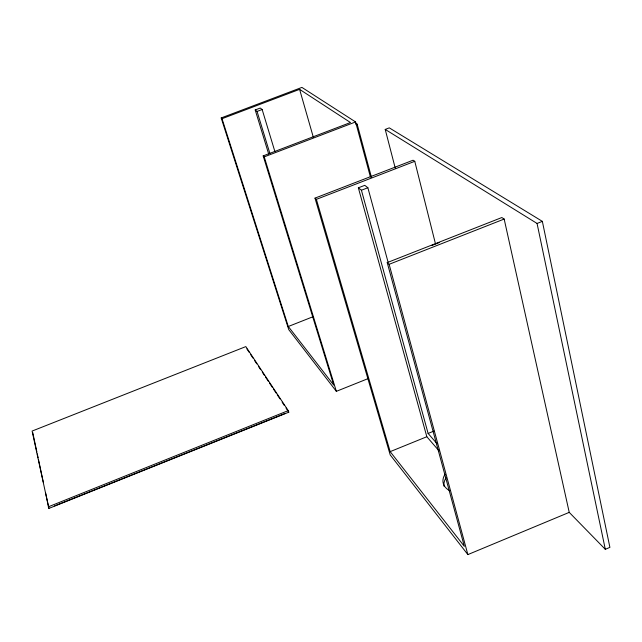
<?xml version="1.0" encoding="UTF-8"?>
<svg xmlns="http://www.w3.org/2000/svg" width="642" height="642" viewBox="0 0 642 642"><rect width="100%" height="100%" fill="white"/><g stroke="black" fill="none" stroke-linecap="round" stroke-linejoin="round"><path stroke-width="0.96" d="M435.477 243.832L414.772 161.319L413.071 160.219L314.997 198.121L316.378 199.357L390.167 451.639L464.343 546.342L387.214 262.602L501.819 217.542L504.171 219.058L569.229 512.372L605.302 549.311L609.9 547.377L542.354 221.362L389.285 127.862L385.216 129.419L395.263 168.204M314.997 198.121L390.208 454.905L467.866 554.592L569.229 512.372M388.057 262.088L367.874 187.729L364.768 185.337L358.356 187.825L361.422 190.233L428.11 433.446L433.928 431.079M390.167 451.639L426.826 436.729L439.08 450.925M48.206 506.875L288.25 410.631L288.772 412.204L48.896 508.408L32.1 431.063L245.83 346.6L288.25 410.631M370.45 177.12L355.596 121.948L301.909 87.408L221.193 117.943L288.756 329.635L336.352 391.339L368.002 378.652M54.578 505.896L284.759 413.584M221.193 117.943L222.028 118.698L288.298 326.497L313.2 316.658M431.849 245.493L439.264 242.58M387.214 262.602L389.132 264.311L504.171 219.058M385.216 129.419L537.065 223.448L542.354 221.362M361.422 190.233L367.874 187.729M316.378 199.357L414.772 161.319M288.298 326.497L333.72 385.072L263.172 155.894L350.484 122.534L299.597 89.35L222.028 118.698M263.172 155.894L264.239 156.865L355.596 121.948M355.917 124.668L357.169 124.195L371.461 177.328M268.669 153.992L255.211 109.951L260.267 108.041L262.145 109.501L274.904 151.6M255.211 109.951L257.065 111.427L262.145 109.501M355.507 123.12L357.169 124.195M428.11 433.446L437.146 443.839M246.865 348.871L249.072 352.201M250.725 354.705L252.932 358.035M254.585 360.539L256.792 363.87M258.445 366.373L260.652 369.704M262.305 372.2L264.512 375.538M265.611 377.199L268.372 381.372M269.471 383.033L272.232 387.206M273.332 388.867L276.092 393.032M277.192 394.702L279.952 398.867M282.159 402.205L284.358 405.535M286.019 408.039L288.772 412.204M264.239 156.865L336.352 391.339M257.065 111.427L269.905 153.51M299.597 89.35L313.408 137.508M358.356 187.825L426.826 436.729M389.132 264.311L467.866 554.592M32.726 432.467L36.867 451.944M37.284 453.886L38.111 457.786M38.528 459.728L43.295 482.126M45.574 492.831L48.896 508.408M537.065 223.448L605.302 549.311M444.12 486.435A29.701 16.7 -12.5 0 1 446.054 477.792M449.849 490.777A29.749 16.652 -12.6 0 1 445.083 474.205"/></g></svg>
